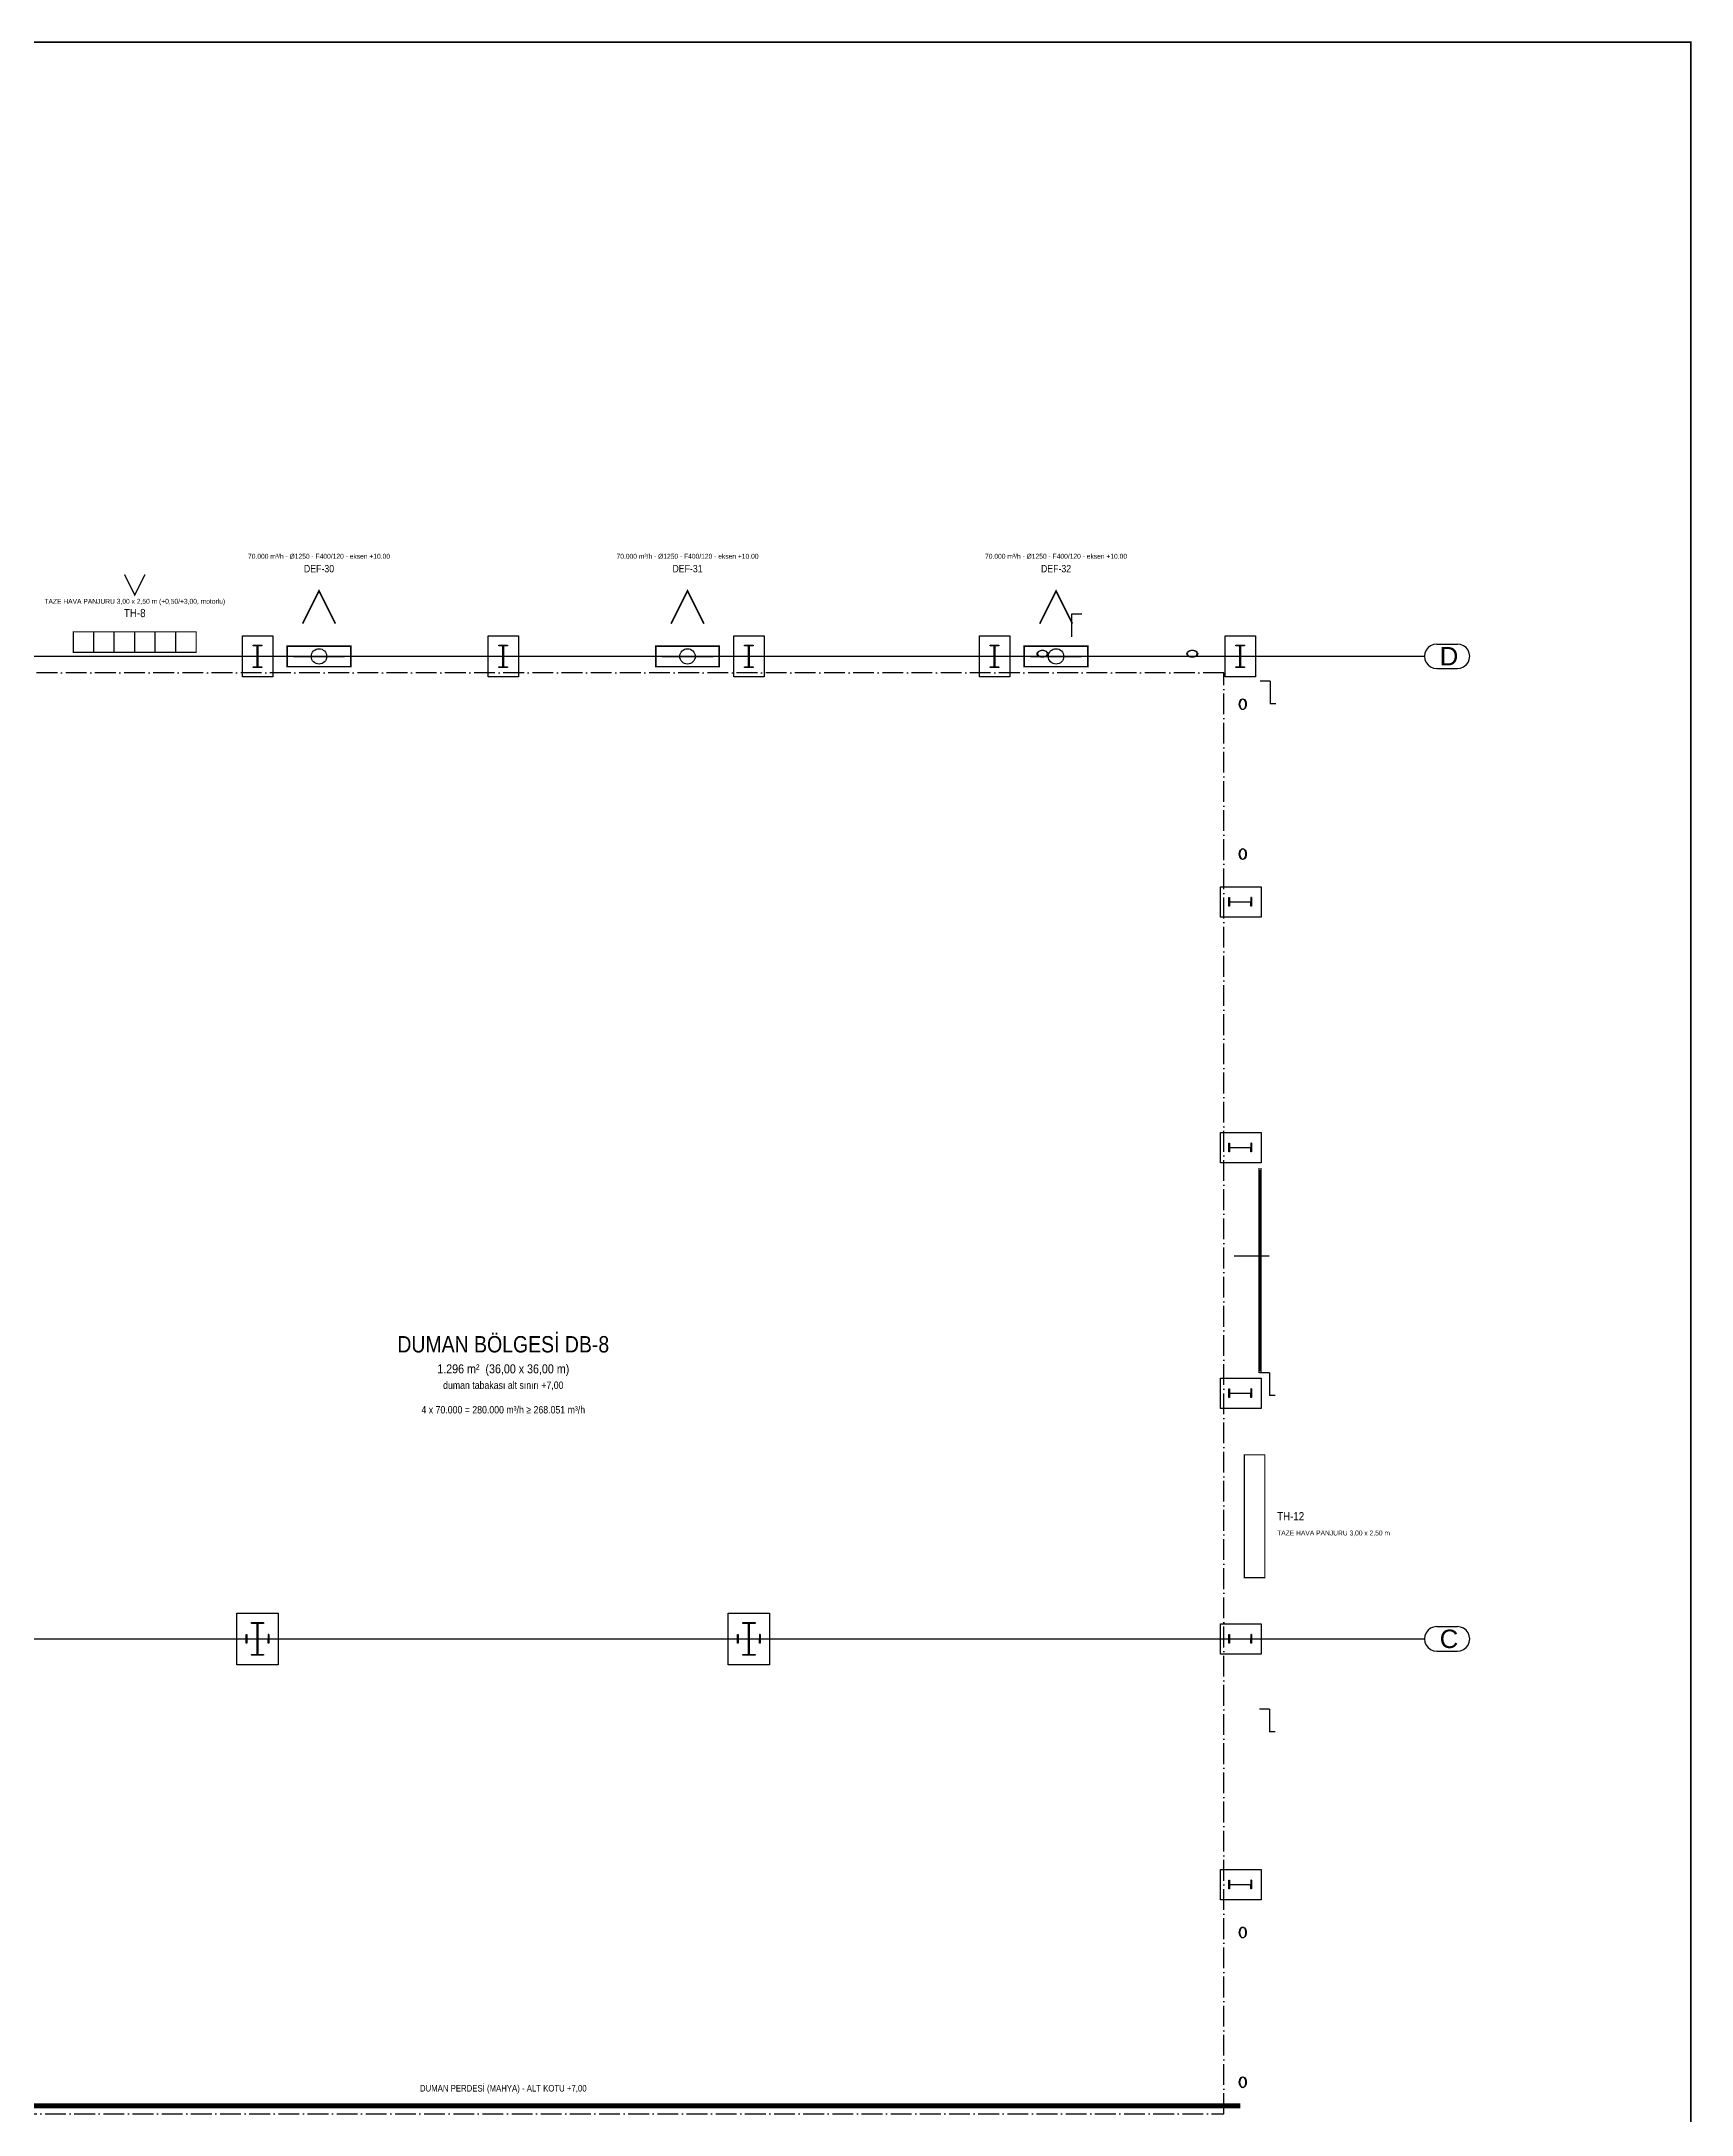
# Model space of a CAD drawing. Header units: centimetres. Extents: x 184307 to 200911, y 3888 to 16958.
# Drawn here: x 196881 to 200911, y 11895 to 16958 of the extents above; entities that cross this region are included whole.
import ezdxf
from ezdxf.enums import TextEntityAlignment as Align

# ---------------------------------------------------------------- set-up
doc = ezdxf.new("R2010")
doc.units = ezdxf.units.CM
doc.header["$LTSCALE"] = 20
doc.linetypes.add('DASHDOT', pattern=[3.556, 2.54, -0.508, 0, -0.508])
for name, color, linetype in [('ROTAS-DUMAN-BOLGE', 6, 'DASHDOT'), ('ROTAS-DUMAN-FAN', 3, 'CONTINUOUS'), ('ROTAS-DUMAN-PERDE', 1, 'CONTINUOUS'), ('ROTAS-DUMAN-TAZE', 5, 'CONTINUOUS'), ('ROTAS-DUMAN-YAZI', 7, 'CONTINUOUS'), ('ROTAS-MIMARI', 8, 'CONTINUOUS'), ('ROTAS-MIMARI-AKS', 8, 'CONTINUOUS'), ('ROTAS-MIMARI-KOLON', 8, 'CONTINUOUS'), ('ROTAS-PAFTA', 7, 'CONTINUOUS')]:
    doc.layers.add(name, color=color, linetype=linetype)
doc.styles.add('ROTAS', font='arial.ttf')

msp = doc.modelspace()

# ---------------------------------------------------------------- linework, layer by layer
at = {"layer": 'ROTAS-DUMAN-BOLGE'}
msp.add_lwpolyline([(196249, 11896), (199769, 11896), (199769, 15416), (196249, 15416)], close=True, dxfattribs=at)
at = {"layer": 'ROTAS-DUMAN-FAN'}
for p, q in [((197496.5, 15456), (197621.5, 15456)), ((198396.5, 15456), (198521.5, 15456)), ((199296.5, 15456), (199421.5, 15456))]:
    msp.add_line(p, q, dxfattribs=at)
at = {"layer": 'ROTAS-DUMAN-FAN', "const_width": 4}
for points in [[(197519, 15536), (197559, 15616), (197599, 15536)], [(198419, 15536), (198459, 15616), (198499, 15536)], [(199319, 15536), (199359, 15616), (199399, 15536)]]:
    msp.add_lwpolyline(points, dxfattribs=at)
for points in [[(197481.5, 15431), (197636.5, 15431), (197636.5, 15481), (197481.5, 15481)], [(198381.5, 15431), (198536.5, 15431), (198536.5, 15481), (198381.5, 15481)], [(199281.5, 15431), (199436.5, 15431), (199436.5, 15481), (199281.5, 15481)]]:
    msp.add_lwpolyline(points, close=True, dxfattribs=at)
at = {"layer": 'ROTAS-DUMAN-FAN'}
for centre in [(197559, 15456), (198459, 15456), (199359, 15456)]:
    msp.add_circle(centre, 18.8, dxfattribs=at)
at = {"layer": 'ROTAS-DUMAN-PERDE', "const_width": 12}
msp.add_lwpolyline([(185409, 11916), (199809, 11916)], dxfattribs=at)
at = {"layer": 'ROTAS-DUMAN-TAZE'}
for p, q in [((197009, 15466), (197009, 15516)), ((197059, 15466), (197059, 15516)), ((197109, 15466), (197109, 15516)), ((197159, 15466), (197159, 15516)), ((197209, 15466), (197209, 15516))]:
    msp.add_line(p, q, dxfattribs=at)
at = {"layer": 'ROTAS-DUMAN-TAZE', "const_width": 3}
msp.add_lwpolyline([(197084, 15656), (197109, 15606), (197134, 15656)], dxfattribs=at)
for points in [[(196959, 15466), (197259, 15466), (197259, 15516), (196959, 15516)], [(199819, 13206), (199869, 13206), (199869, 13506), (199819, 13506)]]:
    msp.add_lwpolyline(points, close=True, dxfattribs=at)
at = {"layer": 'ROTAS-MIMARI'}
for points in [[(199397.1, 15559.3), (199397.1, 15504.1)], [(199421.9, 15559.3), (199397.1, 15559.3)], [(197445.8, 15406.3), (197371.8, 15406.3), (197371.8, 15506.3), (197445.8, 15506.3), (197445.8, 15406.3)], [(198045.8, 15406.3), (197971.8, 15406.3), (197971.8, 15506.3), (198045.8, 15506.3), (198045.8, 15406.3)], [(198645.8, 15406.3), (198571.8, 15406.3), (198571.8, 15506.3), (198645.8, 15506.3), (198645.8, 15406.3)], [(199245.8, 15406.3), (199171.8, 15406.3), (199171.8, 15506.3), (199245.8, 15506.3), (199245.8, 15406.3)], [(199845.8, 15406.3), (199771.8, 15406.3), (199771.8, 15506.3), (199845.8, 15506.3), (199845.8, 15406.3)], [(199882.2, 15395.4), (199857.4, 15395.4)], [(199882.2, 15395.4), (199882.2, 15340.2)], [(199896.1, 15340.2), (199882.2, 15340.2)], [(199760.3, 14893.3), (199860.3, 14893.3), (199860.3, 14819.3), (199760.3, 14819.3), (199760.3, 14893.3)], [(199760.3, 14293.3), (199860.3, 14293.3), (199860.3, 14219.3), (199760.3, 14219.3), (199760.3, 14293.3)], [(199855.3, 13706.3), (199855.3, 14206.3)], [(199855.3, 14200), (199860.3, 14200)], [(199857.7, 13712.8), (199857.7, 14200)], [(199860.3, 13706.3), (199860.3, 14206.3)], [(199879.5, 13991), (199794.4, 13991)], [(199760.3, 13693.3), (199860.3, 13693.3), (199860.3, 13619.3), (199760.3, 13619.3), (199760.3, 13693.3)], [(199855.3, 13712.8), (199860.3, 13712.8)], [(199880.3, 13706.3), (199855.5, 13706.3)], [(199880.3, 13706.3), (199880.3, 13651.1)], [(199894.2, 13651.1), (199880.3, 13651.1)], [(197358.3, 13119.3), (197459.3, 13119.3), (197459.3, 12993.3), (197358.3, 12993.3), (197358.3, 13119.3)], [(198558.3, 13119.3), (198659.3, 13119.3), (198659.3, 12993.3), (198558.3, 12993.3), (198558.3, 13119.3)], [(199760.3, 13093.3), (199860.3, 13093.3), (199860.3, 13019.3), (199760.3, 13019.3), (199760.3, 13093.3)], [(199880.5, 12884.8), (199855.7, 12884.8)], [(199880.5, 12884.8), (199880.5, 12829.6)], [(199894.4, 12829.6), (199880.5, 12829.6)], [(199760.3, 12493.3), (199860.3, 12493.3), (199860.3, 12419.3), (199760.3, 12419.3), (199760.3, 12493.3)]]:
    msp.add_lwpolyline(points, dxfattribs=at)
at = {"layer": 'ROTAS-MIMARI-AKS'}
for points in [[(184958.8, 15456.3), (200258.8, 15456.3)], [(200288.8, 15486.3), (200281, 15485.2), (200273.8, 15482.2), (200267.6, 15477.5), (200262.8, 15471.3), (200259.8, 15464), (200258.8, 15456.3), (200259.8, 15448.5), (200262.8, 15441.3), (200267.6, 15435.1), (200273.8, 15430.3), (200281, 15427.3), (200288.8, 15426.3)], [(200288.8, 15486.3), (200339.3, 15486.3)], [(200339.3, 15426.3), (200347.1, 15427.3), (200354.3, 15430.3), (200360.5, 15435.1), (200365.3, 15441.3), (200368.3, 15448.5), (200369.3, 15456.3), (200368.3, 15464), (200365.3, 15471.3), (200360.5, 15477.5), (200354.3, 15482.2), (200347.1, 15485.2), (200339.3, 15486.3)], [(200288.8, 15426.3), (200339.3, 15426.3)], [(200288.8, 13086.3), (200281, 13085.2), (200273.8, 13082.2), (200267.6, 13077.5), (200262.8, 13071.3), (200259.8, 13064), (200258.8, 13056.3), (200259.8, 13048.5), (200262.8, 13041.3), (200267.6, 13035.1), (200273.8, 13030.3), (200281, 13027.3), (200288.8, 13026.3)], [(200288.8, 13086.3), (200339.3, 13086.3)], [(200339.3, 13026.3), (200347.1, 13027.3), (200354.3, 13030.3), (200360.5, 13035.1), (200365.3, 13041.3), (200368.3, 13048.5), (200369.3, 13056.3), (200368.3, 13064), (200365.3, 13071.3), (200360.5, 13077.5), (200354.3, 13082.2), (200347.1, 13085.2), (200339.3, 13086.3)], [(184958.8, 13056.3), (200258.8, 13056.3)], [(200288.8, 13026.3), (200339.3, 13026.3)]]:
    msp.add_lwpolyline(points, dxfattribs=at)
at = {"layer": 'ROTAS-MIMARI-KOLON'}
for points in [[(197398.3, 15482), (197398.3, 15483.8)], [(197398.3, 15483.8), (197419.3, 15483.8)], [(197408.2, 15482), (197398.3, 15482)], [(197408.2, 15430.5), (197408.2, 15482)], [(197419.3, 15482), (197409.3, 15482)], [(197409.3, 15482), (197409.3, 15430.5)], [(197419.3, 15483.8), (197419.3, 15482)], [(197998.3, 15482), (197998.3, 15483.8)], [(197998.3, 15483.8), (198019.3, 15483.8)], [(198008.2, 15482), (197998.3, 15482)], [(198008.2, 15430.5), (198008.2, 15482)], [(198019.3, 15482), (198009.3, 15482)], [(198009.3, 15482), (198009.3, 15430.5)], [(198019.3, 15483.8), (198019.3, 15482)], [(198598.3, 15482), (198598.3, 15483.8)], [(198598.3, 15483.8), (198619.3, 15483.8)], [(198608.2, 15482), (198598.3, 15482)], [(198608.2, 15430.5), (198608.2, 15482)], [(198619.3, 15482), (198609.3, 15482)], [(198609.3, 15482), (198609.3, 15430.5)], [(198619.3, 15483.8), (198619.3, 15482)], [(199198.3, 15482), (199198.3, 15483.8)], [(199198.3, 15483.8), (199219.3, 15483.8)], [(199208.2, 15482), (199198.3, 15482)], [(199208.2, 15430.5), (199208.2, 15482)], [(199219.3, 15482), (199209.3, 15482)], [(199209.3, 15482), (199209.3, 15430.5)], [(199219.3, 15483.8), (199219.3, 15482)], [(199312.7, 15462.5), (199313.1, 15464.7)], [(199313.1, 15460.3), (199312.7, 15462.5)], [(199313.8, 15463.1), (199313, 15463.9)], [(199313.1, 15464.7), (199314.5, 15466.7)], [(199314.5, 15458.3), (199313.1, 15460.3)], [(199314.1, 15464.5), (199313.6, 15462.5)], [(199313.6, 15462.5), (199314.1, 15460.5)], [(199315.3, 15466.4), (199314.1, 15464.5)], [(199314.1, 15460.5), (199315.3, 15458.6)], [(199314.5, 15466.7), (199316.6, 15468.5)], [(199316.6, 15456.6), (199314.5, 15458.3)], [(199317.2, 15468), (199315.3, 15466.4)], [(199315.3, 15458.6), (199317.2, 15457)], [(199316.6, 15468.5), (199319.3, 15469.8)], [(199319.3, 15455.2), (199316.6, 15456.6)], [(199319.8, 15469.3), (199317.2, 15468)], [(199317.2, 15457), (199319.8, 15455.7)], [(199319.3, 15469.8), (199322.5, 15470.6)], [(199322.5, 15454.4), (199319.3, 15455.2)], [(199322.7, 15470.1), (199319.8, 15469.3)], [(199319.8, 15455.7), (199322.7, 15455)], [(199322.5, 15454.4), (199321.6, 15455.3)], [(199322.5, 15470.6), (199325.9, 15470.9)], [(199325.9, 15454.1), (199322.5, 15454.4)], [(199325.9, 15470.3), (199322.7, 15470.1)], [(199322.7, 15455), (199325.9, 15454.7)], [(199325.9, 15470.9), (199329.3, 15470.6)], [(199329.1, 15470.1), (199325.9, 15470.3)], [(199325.9, 15454.7), (199329.1, 15455)], [(199329.3, 15454.4), (199325.9, 15454.1)], [(199332, 15469.3), (199329.1, 15470.1)], [(199329.1, 15455), (199332, 15455.7)], [(199329.3, 15470.6), (199332.5, 15469.8)], [(199332.5, 15455.2), (199329.3, 15454.4)], [(199334.5, 15468), (199332, 15469.3)], [(199332, 15455.7), (199334.5, 15457)], [(199332.5, 15469.8), (199335.2, 15468.5)], [(199335.2, 15456.6), (199332.5, 15455.2)], [(199338.6, 15464.7), (199334.5, 15468.8)], [(199336.5, 15466.4), (199334.5, 15468)], [(199334.5, 15457), (199336.5, 15458.6)], [(199335.2, 15468.5), (199337.3, 15466.7)], [(199337.3, 15458.3), (199335.2, 15456.6)], [(199337.7, 15464.5), (199336.5, 15466.4)], [(199336.5, 15458.6), (199337.7, 15460.5)], [(199337.3, 15466.7), (199338.6, 15464.7)], [(199338.6, 15460.3), (199337.3, 15458.3)], [(199338.1, 15462.5), (199337.7, 15464.5)], [(199337.7, 15460.5), (199338.1, 15462.5)], [(199338.6, 15464.7), (199338.6, 15464.7)], [(199338.6, 15464.7), (199339.1, 15462.5)], [(199339.1, 15462.5), (199338.6, 15460.3)], [(199678.5, 15462.5), (199678.9, 15464.7)], [(199678.9, 15460.3), (199678.5, 15462.5)], [(199679.6, 15463.1), (199678.8, 15463.9)], [(199678.9, 15464.7), (199680.3, 15466.7)], [(199680.3, 15458.3), (199678.9, 15460.3)], [(199679.8, 15464.5), (199679.4, 15462.5)], [(199679.4, 15462.5), (199679.8, 15460.5)], [(199681.1, 15466.4), (199679.8, 15464.5)], [(199679.8, 15460.5), (199681.1, 15458.6)], [(199680.3, 15466.7), (199682.4, 15468.5)], [(199682.4, 15456.6), (199680.3, 15458.3)], [(199683, 15468), (199681.1, 15466.4)], [(199681.1, 15458.6), (199683, 15457)], [(199682.4, 15468.5), (199685.1, 15469.8)], [(199685.1, 15455.2), (199682.4, 15456.6)], [(199685.6, 15469.3), (199683, 15468)], [(199683, 15457), (199685.6, 15455.7)], [(199685.1, 15469.8), (199688.3, 15470.6)], [(199688.3, 15454.4), (199685.1, 15455.2)], [(199688.5, 15470.1), (199685.6, 15469.3)], [(199685.6, 15455.7), (199688.5, 15455)], [(199688.3, 15454.4), (199687.4, 15455.3)], [(199688.3, 15470.6), (199691.7, 15470.9)], [(199691.7, 15454.1), (199688.3, 15454.4)], [(199691.7, 15470.3), (199688.5, 15470.1)], [(199688.5, 15455), (199691.7, 15454.7)], [(199691.7, 15470.9), (199695.1, 15470.6)], [(199694.9, 15470.1), (199691.7, 15470.3)], [(199691.7, 15454.7), (199694.9, 15455)], [(199695.1, 15454.4), (199691.7, 15454.1)], [(199697.8, 15469.3), (199694.9, 15470.1)], [(199694.9, 15455), (199697.8, 15455.7)], [(199695.1, 15470.6), (199698.3, 15469.8)], [(199698.3, 15455.2), (199695.1, 15454.4)], [(199700.3, 15468), (199697.8, 15469.3)], [(199697.8, 15455.7), (199700.3, 15457)], [(199698.3, 15469.8), (199701, 15468.5)], [(199701, 15456.6), (199698.3, 15455.2)], [(199704.4, 15464.7), (199700.3, 15468.8)], [(199702.3, 15466.4), (199700.3, 15468)], [(199700.3, 15457), (199702.3, 15458.6)], [(199701, 15468.5), (199703.1, 15466.7)], [(199703.1, 15458.3), (199701, 15456.6)], [(199703.5, 15464.5), (199702.3, 15466.4)], [(199702.3, 15458.6), (199703.5, 15460.5)], [(199703.1, 15466.7), (199704.4, 15464.7)], [(199704.4, 15460.3), (199703.1, 15458.3)], [(199703.9, 15462.5), (199703.5, 15464.5)], [(199703.5, 15460.5), (199703.9, 15462.5)], [(199704.4, 15464.7), (199704.9, 15462.5)], [(199704.9, 15462.5), (199704.4, 15460.3)], [(199798.3, 15482), (199798.3, 15483.8)], [(199798.3, 15483.8), (199819.3, 15483.8)], [(199808.2, 15482), (199798.3, 15482)], [(199808.2, 15430.5), (199808.2, 15482)], [(199819.3, 15482), (199809.3, 15482)], [(199809.3, 15482), (199809.3, 15430.5)], [(199819.3, 15483.8), (199819.3, 15482)], [(197398.3, 15428.8), (197398.3, 15430.5)], [(197398.3, 15430.5), (197408.2, 15430.5)], [(197419.3, 15428.8), (197398.3, 15428.8)], [(197409.3, 15430.5), (197419.3, 15430.5)], [(197419.3, 15430.5), (197419.3, 15428.8)], [(197998.3, 15428.8), (197998.3, 15430.5)], [(197998.3, 15430.5), (198008.2, 15430.5)], [(198019.3, 15428.8), (197998.3, 15428.8)], [(198009.3, 15430.5), (198019.3, 15430.5)], [(198019.3, 15430.5), (198019.3, 15428.8)], [(198598.3, 15428.8), (198598.3, 15430.5)], [(198598.3, 15430.5), (198608.2, 15430.5)], [(198619.3, 15428.8), (198598.3, 15428.8)], [(198609.3, 15430.5), (198619.3, 15430.5)], [(198619.3, 15430.5), (198619.3, 15428.8)], [(199198.3, 15428.8), (199198.3, 15430.5)], [(199198.3, 15430.5), (199208.2, 15430.5)], [(199219.3, 15428.8), (199198.3, 15428.8)], [(199209.3, 15430.5), (199219.3, 15430.5)], [(199219.3, 15430.5), (199219.3, 15428.8)], [(199798.3, 15428.8), (199798.3, 15430.5)], [(199798.3, 15430.5), (199808.2, 15430.5)], [(199819.3, 15428.8), (199798.3, 15428.8)], [(199809.3, 15430.5), (199819.3, 15430.5)], [(199819.3, 15430.5), (199819.3, 15428.8)], [(199806.6, 15339.2), (199806.9, 15342.6)], [(199806.9, 15342.6), (199807.7, 15345.8)], [(199807.5, 15342.3), (199807.2, 15339.2)], [(199808.3, 15345.3), (199807.5, 15342.3)], [(199807.7, 15345.8), (199809.1, 15348.5)], [(199809.5, 15347.8), (199808.3, 15345.3)], [(199809.1, 15348.5), (199810.8, 15350.6)], [(199811.1, 15349.8), (199809.5, 15347.8)], [(199810.8, 15350.6), (199812.9, 15351.9)], [(199813, 15351), (199811.1, 15349.8)], [(199812.9, 15351.9), (199815, 15352.4)], [(199815, 15351.4), (199813, 15351)], [(199815, 15352.4), (199817.2, 15351.9)], [(199817.1, 15351), (199815, 15351.4)], [(199818.9, 15349.8), (199817.1, 15351)], [(199817.2, 15351.9), (199819.2, 15350.6)], [(199820.6, 15347.8), (199818.9, 15349.8)], [(199819.2, 15350.6), (199821, 15348.5)], [(199821.8, 15345.3), (199820.6, 15347.8)], [(199821, 15348.5), (199822.3, 15345.8)], [(199822.6, 15342.3), (199821.8, 15345.3)], [(199822.3, 15345.8), (199823.2, 15342.6)], [(199823.2, 15342.6), (199822.6, 15342)], [(199822.8, 15339.2), (199822.6, 15342.3)], [(199823.2, 15342.6), (199823.4, 15339.2)], [(199806.9, 15335.8), (199806.6, 15339.2)], [(199807.7, 15332.6), (199806.9, 15335.8)], [(199807.2, 15339.2), (199807.5, 15336)], [(199807.5, 15336), (199808.3, 15333)], [(199809.1, 15329.8), (199807.7, 15332.6)], [(199808.3, 15333), (199809.5, 15330.5)], [(199810.8, 15327.7), (199809.1, 15329.8)], [(199809.5, 15330.5), (199811.1, 15328.6)], [(199810.2, 15329.6), (199809.7, 15329.1)], [(199812.9, 15326.4), (199810.8, 15327.7)], [(199811.1, 15328.6), (199813, 15327.3)], [(199815, 15326), (199812.9, 15326.4)], [(199813, 15327.3), (199815, 15326.9)], [(199815, 15326.9), (199817.1, 15327.3)], [(199817.2, 15326.4), (199815, 15326)], [(199817.1, 15327.3), (199818.9, 15328.6)], [(199819.2, 15327.7), (199817.2, 15326.4)], [(199818.9, 15328.6), (199820.6, 15330.5)], [(199821, 15329.8), (199819.2, 15327.7)], [(199820.6, 15330.5), (199821.8, 15333)], [(199822.3, 15332.6), (199821, 15329.8)], [(199821.8, 15333), (199822.6, 15336)], [(199823.2, 15335.8), (199822.3, 15332.6)], [(199822.6, 15336), (199822.8, 15339.2)], [(199823.4, 15339.2), (199823.2, 15335.8)], [(199806.6, 14973.4), (199806.9, 14976.8)], [(199806.9, 14970), (199806.6, 14973.4)], [(199806.9, 14976.8), (199807.7, 14980)], [(199807.7, 14966.8), (199806.9, 14970)], [(199807.5, 14976.5), (199807.2, 14973.4)], [(199807.2, 14973.4), (199807.5, 14970.2)], [(199808.3, 14979.5), (199807.5, 14976.5)], [(199807.5, 14970.2), (199808.3, 14967.2)], [(199807.7, 14980), (199809.1, 14982.7)], [(199809.1, 14964), (199807.7, 14966.8)], [(199809.5, 14982), (199808.3, 14979.5)], [(199808.3, 14967.2), (199809.5, 14964.7)], [(199809.1, 14982.7), (199810.8, 14984.8)], [(199810.8, 14961.9), (199809.1, 14964)], [(199811.1, 14984), (199809.5, 14982)], [(199809.5, 14964.7), (199811.1, 14962.8)], [(199810.2, 14963.8), (199809.7, 14963.3)], [(199810.8, 14984.8), (199812.9, 14986.1)], [(199812.9, 14960.6), (199810.8, 14961.9)], [(199813, 14985.2), (199811.1, 14984)], [(199811.1, 14962.8), (199813, 14961.5)], [(199812.9, 14986.1), (199815, 14986.6)], [(199815, 14960.2), (199812.9, 14960.6)], [(199815, 14985.6), (199813, 14985.2)], [(199813, 14961.5), (199815, 14961.1)], [(199815, 14986.6), (199817.2, 14986.1)], [(199817.1, 14985.2), (199815, 14985.6)], [(199815, 14961.1), (199817.1, 14961.5)], [(199817.2, 14960.6), (199815, 14960.2)], [(199818.9, 14984), (199817.1, 14985.2)], [(199817.1, 14961.5), (199818.9, 14962.8)], [(199817.2, 14986.1), (199819.2, 14984.8)], [(199819.2, 14961.9), (199817.2, 14960.6)], [(199820.6, 14982), (199818.9, 14984)], [(199818.9, 14962.8), (199820.6, 14964.7)], [(199819.2, 14984.8), (199821, 14982.7)], [(199821, 14964), (199819.2, 14961.9)], [(199821.8, 14979.5), (199820.6, 14982)], [(199820.6, 14964.7), (199821.8, 14967.2)], [(199821, 14982.7), (199822.3, 14980)], [(199822.3, 14966.8), (199821, 14964)], [(199822.6, 14976.5), (199821.8, 14979.5)], [(199821.8, 14967.2), (199822.6, 14970.2)], [(199822.3, 14980), (199823.2, 14976.8)], [(199823.2, 14970), (199822.3, 14966.8)], [(199823.2, 14976.8), (199822.6, 14976.2)], [(199822.8, 14973.4), (199822.6, 14976.5)], [(199822.6, 14970.2), (199822.8, 14973.4)], [(199823.2, 14976.8), (199823.4, 14973.4)], [(199823.4, 14973.4), (199823.2, 14970)], [(199781.3, 14845.8), (199781.3, 14866.8)], [(199781.3, 14866.8), (199783, 14866.8)], [(199783, 14845.8), (199781.3, 14845.8)], [(199783, 14866.8), (199783, 14856.8)], [(199783, 14856.8), (199834.6, 14856.8)], [(199834.6, 14855.7), (199783, 14855.7)], [(199783, 14855.7), (199783, 14845.8)], [(199836.3, 14866.8), (199834.6, 14866.8)], [(199834.6, 14866.8), (199834.6, 14856.8)], [(199834.6, 14845.8), (199834.6, 14855.7)], [(199836.3, 14845.8), (199834.6, 14845.8)], [(199836.3, 14866.8), (199836.3, 14845.8)], [(199781.3, 14245.8), (199781.3, 14266.8)], [(199781.3, 14266.8), (199783, 14266.8)], [(199783, 14245.8), (199781.3, 14245.8)], [(199783, 14266.8), (199783, 14256.8)], [(199783, 14256.8), (199834.6, 14256.8)], [(199834.6, 14255.7), (199783, 14255.7)], [(199783, 14255.7), (199783, 14245.8)], [(199836.3, 14266.8), (199834.6, 14266.8)], [(199834.6, 14266.8), (199834.6, 14256.8)], [(199834.6, 14245.8), (199834.6, 14255.7)], [(199836.3, 14245.8), (199834.6, 14245.8)], [(199836.3, 14266.8), (199836.3, 14245.8)], [(199781.3, 13645.8), (199781.3, 13666.8)], [(199781.3, 13666.8), (199783, 13666.8)], [(199783, 13645.8), (199781.3, 13645.8)], [(199783, 13666.8), (199783, 13656.8)], [(199783, 13656.8), (199834.6, 13656.8)], [(199834.6, 13655.7), (199783, 13655.7)], [(199783, 13655.7), (199783, 13645.8)], [(199836.3, 13666.8), (199834.6, 13666.8)], [(199834.6, 13666.8), (199834.6, 13656.8)], [(199834.6, 13645.8), (199834.6, 13655.7)], [(199836.3, 13645.8), (199834.6, 13645.8)], [(199836.3, 13666.8), (199836.3, 13645.8)], [(197381.3, 13045.8), (197381.3, 13066.8)], [(197381.3, 13066.8), (197383, 13066.8)], [(197383, 13066.8), (197383, 13056.8)], [(197393.8, 13096.3), (197393.8, 13096.3)], [(197393.8, 13094.3), (197393.8, 13096.3)], [(197393.8, 13096.3), (197423.8, 13096.3)], [(197408, 13094.3), (197393.8, 13094.3)], [(197408, 13018.3), (197408, 13094.3)], [(197423.8, 13094.3), (197409.5, 13094.3)], [(197409.5, 13094.3), (197409.5, 13018.3)], [(197423.8, 13096.3), (197423.8, 13094.3)], [(197436.3, 13066.8), (197434.6, 13066.8)], [(197434.6, 13066.8), (197434.6, 13056.8)], [(197436.3, 13066.8), (197436.3, 13045.8)], [(198581.3, 13045.8), (198581.3, 13066.8)], [(198581.3, 13066.8), (198583, 13066.8)], [(198583, 13066.8), (198583, 13056.8)], [(198593.8, 13096.3), (198593.8, 13096.3)], [(198593.8, 13096.3), (198593.8, 13096.3)], [(198593.8, 13094.3), (198593.8, 13096.3)], [(198593.8, 13096.3), (198623.8, 13096.3)], [(198608, 13094.3), (198593.8, 13094.3)], [(198608, 13018.3), (198608, 13094.3)], [(198623.8, 13094.3), (198609.5, 13094.3)], [(198609.5, 13094.3), (198609.5, 13018.3)], [(198623.8, 13096.3), (198623.8, 13094.3)], [(198636.3, 13066.8), (198634.6, 13066.8)], [(198634.6, 13066.8), (198634.6, 13056.8)], [(198636.3, 13066.8), (198636.3, 13045.8)], [(199781.3, 13045.8), (199781.3, 13066.8)], [(199781.3, 13066.8), (199783, 13066.8)], [(199783, 13066.8), (199783, 13056.8)], [(199836.3, 13066.8), (199834.6, 13066.8)], [(199834.6, 13066.8), (199834.6, 13056.8)], [(199836.3, 13066.8), (199836.3, 13045.8)], [(197383, 13045.8), (197381.3, 13045.8)], [(197383, 13056.8), (197434.6, 13056.8)], [(197434.6, 13055.7), (197383, 13055.7)], [(197383, 13055.7), (197383, 13045.8)], [(197393.8, 13016.3), (197393.8, 13018.3)], [(197393.8, 13018.3), (197408, 13018.3)], [(197423.8, 13016.3), (197393.8, 13016.3)], [(197409.5, 13018.3), (197423.8, 13018.3)], [(197423.8, 13018.3), (197423.8, 13016.3)], [(197434.6, 13045.8), (197434.6, 13055.7)], [(197436.3, 13045.8), (197434.6, 13045.8)], [(198583, 13045.8), (198581.3, 13045.8)], [(198583, 13056.8), (198634.6, 13056.8)], [(198634.6, 13055.7), (198583, 13055.7)], [(198583, 13055.7), (198583, 13045.8)], [(198593.8, 13016.3), (198593.8, 13018.3)], [(198593.8, 13018.3), (198608, 13018.3)], [(198623.8, 13016.3), (198593.8, 13016.3)], [(198609.5, 13018.3), (198623.8, 13018.3)], [(198623.8, 13018.3), (198623.8, 13016.3)], [(198634.6, 13045.8), (198634.6, 13055.7)], [(198636.3, 13045.8), (198634.6, 13045.8)], [(199783, 13045.8), (199781.3, 13045.8)], [(199783, 13056.8), (199834.6, 13056.8)], [(199834.6, 13055.7), (199783, 13055.7)], [(199783, 13055.7), (199783, 13045.8)], [(199834.6, 13045.8), (199834.6, 13055.7)], [(199836.3, 13045.8), (199834.6, 13045.8)], [(199781.3, 12445.8), (199781.3, 12466.8)], [(199781.3, 12466.8), (199783, 12466.8)], [(199783, 12466.8), (199783, 12456.8)], [(199783, 12456.8), (199834.6, 12456.8)], [(199836.3, 12466.8), (199834.6, 12466.8)], [(199834.6, 12466.8), (199834.6, 12456.8)], [(199836.3, 12466.8), (199836.3, 12445.8)], [(199783, 12445.8), (199781.3, 12445.8)], [(199834.6, 12455.7), (199783, 12455.7)], [(199783, 12455.7), (199783, 12445.8)], [(199834.6, 12445.8), (199834.6, 12455.7)], [(199836.3, 12445.8), (199834.6, 12445.8)], [(199806.6, 12339.2), (199806.9, 12342.6)], [(199806.9, 12335.7), (199806.6, 12339.2)], [(199806.9, 12342.6), (199807.7, 12345.8)], [(199807.7, 12332.6), (199806.9, 12335.7)], [(199807.5, 12342.3), (199807.2, 12339.2)], [(199807.2, 12339.2), (199807.5, 12336)], [(199808.3, 12345.3), (199807.5, 12342.3)], [(199807.5, 12336), (199808.3, 12333)], [(199807.7, 12345.8), (199809.1, 12348.5)], [(199809.1, 12329.8), (199807.7, 12332.6)], [(199809.5, 12347.8), (199808.3, 12345.3)], [(199808.3, 12333), (199809.5, 12330.5)], [(199809.1, 12348.5), (199810.8, 12350.6)], [(199810.8, 12327.7), (199809.1, 12329.8)], [(199811.1, 12349.8), (199809.5, 12347.8)], [(199809.5, 12330.5), (199811.1, 12328.6)], [(199810.2, 12329.6), (199809.7, 12329.1)], [(199810.8, 12350.6), (199812.9, 12351.9)], [(199812.9, 12326.4), (199810.8, 12327.7)], [(199813, 12351), (199811.1, 12349.8)], [(199811.1, 12328.6), (199813, 12327.3)], [(199812.9, 12351.9), (199815, 12352.4)], [(199815, 12326), (199812.9, 12326.4)], [(199815, 12351.4), (199813, 12351)], [(199813, 12327.3), (199815, 12326.9)], [(199815, 12352.4), (199817.2, 12351.9)], [(199817.1, 12351), (199815, 12351.4)], [(199815, 12326.9), (199817.1, 12327.3)], [(199817.2, 12326.4), (199815, 12326)], [(199818.9, 12349.8), (199817.1, 12351)], [(199817.1, 12327.3), (199818.9, 12328.6)], [(199817.2, 12351.9), (199819.2, 12350.6)], [(199819.2, 12327.7), (199817.2, 12326.4)], [(199820.6, 12347.8), (199818.9, 12349.8)], [(199818.9, 12328.6), (199820.6, 12330.5)], [(199819.2, 12350.6), (199821, 12348.5)], [(199821, 12329.8), (199819.2, 12327.7)], [(199821.8, 12345.3), (199820.6, 12347.8)], [(199820.6, 12330.5), (199821.8, 12333)], [(199821, 12348.5), (199822.3, 12345.8)], [(199822.3, 12332.6), (199821, 12329.8)], [(199822.6, 12342.3), (199821.8, 12345.3)], [(199821.8, 12333), (199822.6, 12336)], [(199822.3, 12345.8), (199823.2, 12342.6)], [(199823.2, 12335.7), (199822.3, 12332.6)], [(199823.2, 12342.6), (199822.6, 12342)], [(199822.8, 12339.2), (199822.6, 12342.3)], [(199822.6, 12336), (199822.8, 12339.2)], [(199823.2, 12342.6), (199823.4, 12339.2)], [(199823.4, 12339.2), (199823.2, 12335.7)], [(199806.6, 11973.4), (199806.9, 11976.8)], [(199806.9, 11970), (199806.6, 11973.4)], [(199806.9, 11976.8), (199807.7, 11980)], [(199807.7, 11966.8), (199806.9, 11970)], [(199807.5, 11976.5), (199807.2, 11973.4)], [(199807.2, 11973.4), (199807.5, 11970.2)], [(199808.3, 11979.5), (199807.5, 11976.5)], [(199807.5, 11970.2), (199808.3, 11967.2)], [(199807.7, 11980), (199809.1, 11982.7)], [(199809.1, 11964), (199807.7, 11966.8)], [(199809.5, 11982), (199808.3, 11979.5)], [(199808.3, 11967.2), (199809.5, 11964.7)], [(199809.1, 11982.7), (199810.8, 11984.8)], [(199810.8, 11961.9), (199809.1, 11964)], [(199811.1, 11984), (199809.5, 11982)], [(199809.5, 11964.7), (199811.1, 11962.8)], [(199810.2, 11963.8), (199809.7, 11963.3)], [(199810.8, 11984.8), (199812.9, 11986.1)], [(199812.9, 11960.6), (199810.8, 11961.9)], [(199813, 11985.2), (199811.1, 11984)], [(199811.1, 11962.8), (199813, 11961.5)], [(199812.9, 11986.1), (199815, 11986.6)], [(199815, 11960.2), (199812.9, 11960.6)], [(199815, 11985.6), (199813, 11985.2)], [(199813, 11961.5), (199815, 11961.1)], [(199815, 11986.6), (199817.2, 11986.1)], [(199817.1, 11985.2), (199815, 11985.6)], [(199815, 11961.1), (199817.1, 11961.5)], [(199817.2, 11960.6), (199815, 11960.2)], [(199818.9, 11984), (199817.1, 11985.2)], [(199817.1, 11961.5), (199818.9, 11962.8)], [(199817.2, 11986.1), (199819.2, 11984.8)], [(199819.2, 11961.9), (199817.2, 11960.6)], [(199820.6, 11982), (199818.9, 11984)], [(199818.9, 11962.8), (199820.6, 11964.7)], [(199819.2, 11984.8), (199821, 11982.7)], [(199821, 11964), (199819.2, 11961.9)], [(199821.8, 11979.5), (199820.6, 11982)], [(199820.6, 11964.7), (199821.8, 11967.2)], [(199821, 11982.7), (199822.3, 11980)], [(199822.3, 11966.8), (199821, 11964)], [(199822.6, 11976.5), (199821.8, 11979.5)], [(199821.8, 11967.2), (199822.6, 11970.2)], [(199822.3, 11980), (199823.2, 11976.8)], [(199823.2, 11970), (199822.3, 11966.8)], [(199823.2, 11976.8), (199822.6, 11976.2)], [(199822.8, 11973.4), (199822.6, 11976.5)], [(199822.6, 11970.2), (199822.8, 11973.4)], [(199823.2, 11976.8), (199823.4, 11973.4)], [(199823.4, 11973.4), (199823.2, 11970)]]:
    msp.add_lwpolyline(points, dxfattribs=at)
at = {"layer": 'ROTAS-PAFTA', "const_width": 4}
msp.add_lwpolyline([(184309, 7256), (200909, 7256), (200909, 16956), (184309, 16956)], close=True, dxfattribs=at)

# ---------------------------------------------------------------- texts
at = {"layer": 'ROTAS-DUMAN-FAN', "style": 'ROTAS', "width": 0.85}
for s, height, p in [('70.000 m³/h - Ø1250 - F400/120 - eksen +10.00', 12, (197559, 15691)), ('70.000 m³/h - Ø1250 - F400/120 - eksen +10.00', 12, (198459, 15691)), ('70.000 m³/h - Ø1250 - F400/120 - eksen +10.00', 12, (199359, 15691)), ('DEF-30', 18, (197559, 15656)), ('DEF-31', 18, (198459, 15656)), ('DEF-32', 18, (199359, 15656))]:
    msp.add_text(s, height=height, dxfattribs=at).set_placement(p, align=Align.BOTTOM_CENTER)
msp.add_text('4 x 70.000 = 280.000 m³/h ≥ 268.051 m³/h', height=18, dxfattribs=at).set_placement((198009, 13616), align=Align.MIDDLE_CENTER)
at = {"layer": 'ROTAS-DUMAN-PERDE', "style": 'ROTAS', "width": 0.85}
msp.add_text('DUMAN PERDESİ (MAHYA) - ALT KOTU +7,00', height=16, dxfattribs=at).set_placement((198009, 11946), align=Align.BOTTOM_CENTER)
at = {"layer": 'ROTAS-DUMAN-TAZE', "style": 'ROTAS', "width": 0.85}
for s, height, p in [('TAZE HAVA PANJURU 3,00 x 2,50 m (+0,50/+3,00, motorlu)', 12, (197109, 15581)), ('TH-8', 20, (197109, 15546))]:
    msp.add_text(s, height=height, dxfattribs=at).set_placement(p, align=Align.BOTTOM_CENTER)
msp.add_text('TAZE HAVA PANJURU 3,00 x 2,50 m', height=12, dxfattribs=at).set_placement((199899, 13321), align=Align.TOP_LEFT)
msp.add_text('TH-12', height=20, dxfattribs=at).set_placement((199899, 13356), align=Align.MIDDLE_LEFT)
at = {"layer": 'ROTAS-DUMAN-YAZI', "style": 'ROTAS', "width": 0.85}
for s, height, p in [('DUMAN BÖLGESİ DB-8', 40, (198009, 13776)), ('1.296 m²  (36,00 x 36,00 m)', 22, (198009, 13716)), ('duman tabakası alt sınırı +7,00', 18, (198009, 13676))]:
    msp.add_text(s, height=height, dxfattribs=at).set_placement(p, align=Align.MIDDLE_CENTER)
at = {"layer": 'ROTAS-MIMARI-AKS', "style": 'ROTAS'}
for s, p in [('D', (200296, 15434)), ('C', (200296, 13034))]:
    msp.add_text(s, height=45, dxfattribs=at).set_placement(p)

doc.saveas('drawing.dxf')
